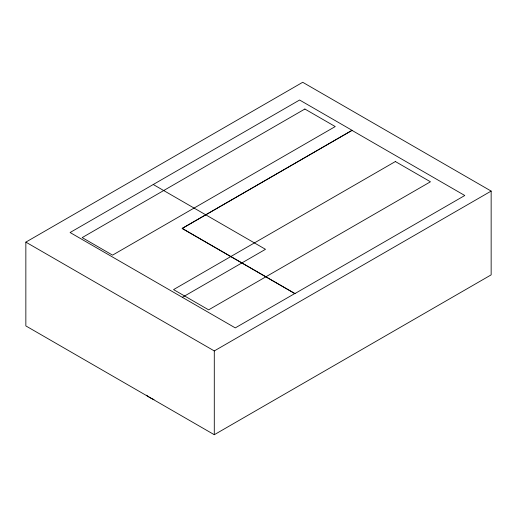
<?xml version="1.0" encoding="UTF-8"?>
<svg xmlns="http://www.w3.org/2000/svg" width="517" height="517" viewBox="0 0 517 517"><rect width="100%" height="100%" fill="white"/><g stroke="black" fill="none" stroke-linecap="round" stroke-linejoin="round"><path stroke-width="0.78" d="M25.85 242.13L302.71 82.287L491.15 191.083L491.15 274.87L214.29 434.713L25.85 325.917L25.85 242.13L214.29 350.927L491.15 191.083M182.217 228.411L352.096 130.329L182.217 228.411L294.903 293.585L182.217 228.527M182.333 297.32L265.486 249.31L153.252 184.511M294.903 293.469L235.28 327.888L70.092 232.521L299.595 100.02L352.096 130.329M294.903 293.585L464.783 195.504L352.096 130.446M214.29 350.927L214.29 434.713M154.008 399.551A65.123 39.221 -57.8 0 1 146.557 395.182M304.868 109.029L82.184 237.6L112.551 255.133L335.242 126.562L304.868 109.029M395.376 161.537L173.557 289.598L208.635 309.851L430.448 181.784L395.376 161.537"/></g></svg>
